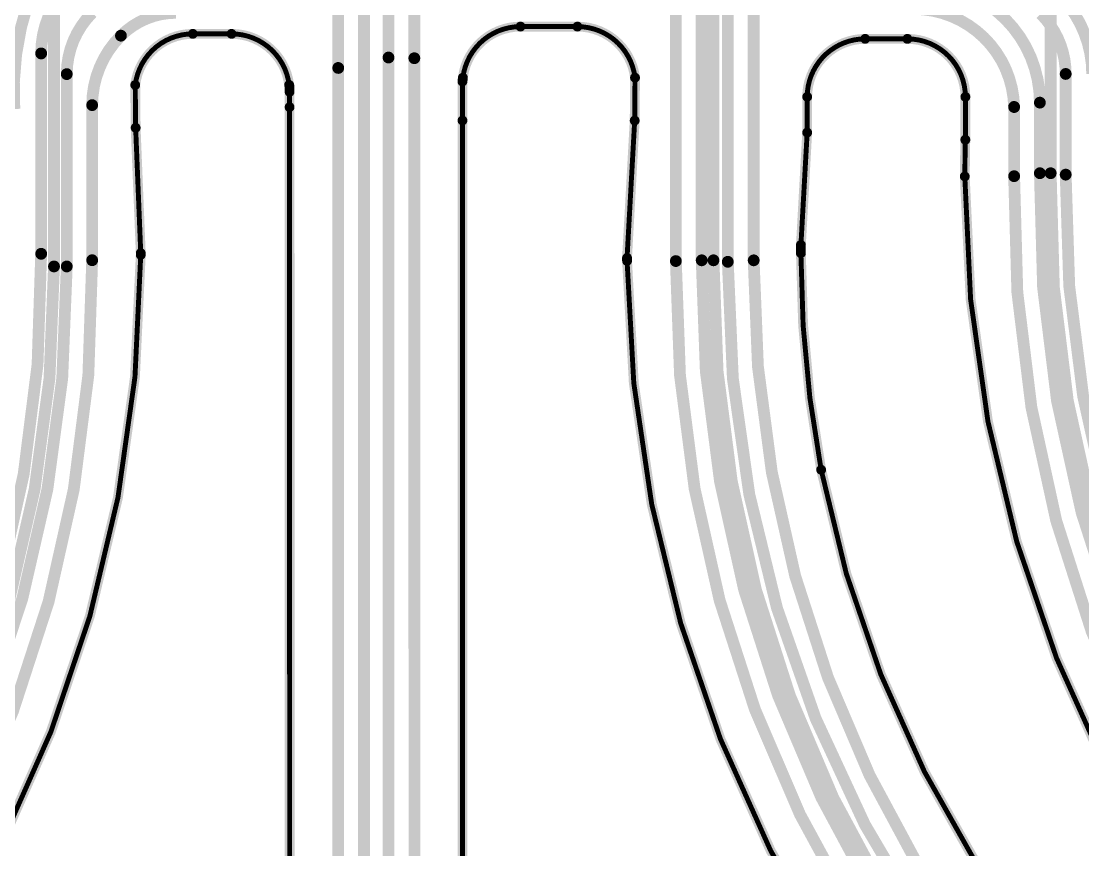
# Model space of a CAD drawing. Header units: inches. Extents: x 3 to 457, y -41 to 239.
# Drawn here: x 100.86 to 128.3, y 95.04 to 116.46 of the extents above; entities that cross this region are included whole.
import ezdxf

# ---------------------------------------------------------------- set-up
doc = ezdxf.new("R2010")
doc.units = ezdxf.units.IN
for name, color, linetype in [('Board Outline', 216, 'Continuous'), ('Bottom Layer', 5, 'Continuous'), ('Fabrication', 76, 'Continuous'), ('Top Layer', 1, 'Continuous')]:
    doc.layers.add(name, color=color, linetype=linetype)

msp = doc.modelspace()

# ---------------------------------------------------------------- linework, layer by layer
at = {"layer": 'Board Outline', "const_width": 0.127}
for points in [[(112.27431952, 115.004723, -0.3796200265151697), (113.7636155, 116.32584558)], [(115.2356979, 116.32584558, -0.3796200265151696), (116.72499388, 115.004723)], [(103.80334078, 114.81673506, -0.3796200265151697), (105.29263676, 116.13785764)], [(106.2936152, 116.13785764, -0.3796200265151696), (107.78291118, 114.81673506)], [(121.1762372, 114.5085086, -0.4142135623730951), (122.67623674, 116.00850814)], [(123.76695338, 116.00850814, -0.4142135623730951), (125.26695292, 114.5085086)], [(153.74278878, 78.9594814, -0.3675955104976865), (125.2511973, 112.45111368)], [(103.9460837, 110.42355614, -0.3103681396936255), (82.0551572, 78.62922044)], [(121.53748362, 104.8650684, -0.0466688305626756), (121.01359592, 110.4656668)], [(138.6095018, 78.41152974, -0.30781316416133), (116.5193758, 110.26715056)], [(140.211937, 82.58442969999999, -0.2584692511603573), (121.53748362, 104.8650684)]]:
    msp.add_lwpolyline(points, format="xyb", dxfattribs=at)
at = {"layer": 'Board Outline', "const_width": 0.0635}
for points in [[(113.7318655, 116.32584558, 1), (113.7953655, 116.32584558, 1)], [(113.7318655, 116.32583288, 1), (113.7953655, 116.32583288, 1)], [(115.2039479, 116.32584558, 1), (115.2674479, 116.32584558, 1)], [(115.2039479, 116.32583288, 1), (115.2674479, 116.32583288, 1)], [(105.26088676, 116.13785764, 1), (105.32438676, 116.13785764, 1)], [(105.26088676, 116.13785764, 1), (105.32438676, 116.13785764, 1)], [(106.2618652, 116.13785764, 1), (106.3253652, 116.13785764, 1)], [(106.2618652, 116.13785764, 1), (106.3253652, 116.13785764, 1)], [(122.64448674, 116.00851068, 1), (122.70798674, 116.00851068, 1)], [(122.64448674, 116.00850814, 1), (122.70798674, 116.00850814, 1)], [(123.73520338, 116.00851068, 1), (123.79870338, 116.00851068, 1)], [(123.73520338, 116.00850814, 1), (123.79870338, 116.00850814, 1)], [(112.24256952, 115.00472554, 1), (112.30606952, 115.00472554, 1)], [(112.24256952, 115.004723, 1), (112.30606952, 115.004723, 1)], [(116.69324388, 115.00472554, 1), (116.75674388, 115.00472554, 1)], [(116.69324388, 115.004723, 1), (116.75674388, 115.004723, 1)], [(103.77159078, 114.81673506, 1), (103.83509078, 114.81673506, 1)], [(103.77159078, 114.81673506, 1), (103.83509078, 114.81673506, 1)], [(107.75116118, 114.81673506, 1), (107.81466118, 114.81673506, 1)], [(107.75116118, 114.81673506, 1), (107.81466118, 114.81673506, 1)], [(107.76181902, 114.77673514, 1), (107.82531902, 114.77673514, 1)], [(107.76181902, 114.77673514, 1), (107.82531902, 114.77673514, 1)], [(112.23186596, 114.90472574, 1), (112.29536596, 114.90472574, 1)], [(112.23186596, 114.90472574, 1), (112.29536596, 114.90472574, 1)], [(107.76181902, 114.64976308, 1), (107.82531902, 114.64976308, 1)], [(107.76181902, 114.64976308, 1), (107.82531902, 114.64976308, 1)], [(107.76186474, 114.6378581, 1), (107.82536474, 114.6378581, 1)], [(107.76186474, 114.6378581, 1), (107.82536474, 114.6378581, 1)], [(121.1444872, 114.5085086, 1), (121.2079872, 114.5085086, 1)], [(121.1444872, 114.5085086, 1), (121.2079872, 114.5085086, 1)], [(125.23520292, 114.5085086, 1), (125.29870292, 114.5085086, 1)], [(125.23520292, 114.5085086, 1), (125.29870292, 114.5085086, 1)], [(107.76186474, 114.24337832, 1), (107.82536474, 114.24337832, 1)], [(107.76186474, 114.24337832, 1), (107.82536474, 114.24337832, 1)], [(112.23186596, 113.89676484, 1), (112.29536596, 113.89676484, 1)], [(112.23186596, 113.89676484, 1), (112.29536596, 113.89676484, 1)], [(112.2318939, 113.89676484, 1), (112.2953939, 113.89676484, 1)], [(112.2318939, 113.89676484, 1), (112.2953939, 113.89676484, 1)], [(116.68491776, 113.89676484, 1), (116.74841776, 113.89676484, 1)], [(116.68491776, 113.89676484, 1), (116.74841776, 113.89676484, 1)], [(103.78205812, 113.7087769, 1), (103.84555812, 113.7087769, 1)], [(103.78205812, 113.7087769, 1), (103.84555812, 113.7087769, 1)], [(121.1444872, 113.58512716, 1), (121.2079872, 113.58512716, 1)], [(121.1444872, 113.58512716, 1), (121.2079872, 113.58512716, 1)], [(125.23259942, 113.40055044, 1), (125.29609942, 113.40055044, 1)], [(125.23259942, 113.40055044, 1), (125.29609942, 113.40055044, 1)], [(125.23520292, 113.40055044, 1), (125.29870292, 113.40055044, 1)], [(125.23520292, 113.40055044, 1), (125.29870292, 113.40055044, 1)], [(125.21920092, 112.45111622, 1), (125.28270092, 112.45111622, 1)], [(125.2194473, 112.45111368, 1), (125.2829473, 112.45111368, 1)], [(120.98260538, 110.67973546, 1), (121.04610538, 110.67973546, 1)], [(120.98260538, 110.67973546, 1), (121.04610538, 110.67973546, 1)], [(103.9143337, 110.42355614, 1), (103.9778337, 110.42355614, 1)], [(103.9143337, 110.42355614, 1), (103.9778337, 110.42355614, 1)], [(103.91438196, 110.46789184, 1), (103.97788196, 110.46789184, 1)], [(103.91438196, 110.46789184, 1), (103.97788196, 110.46789184, 1)], [(116.48693238, 110.34339628, 1), (116.55043238, 110.34339628, 1)], [(116.48693238, 110.34339628, 1), (116.55043238, 110.34339628, 1)], [(120.98184592, 110.4656668, 1), (121.04534592, 110.4656668, 1)], [(120.98184592, 110.4656668, 1), (121.04534592, 110.4656668, 1)], [(116.4876258, 110.26715056, 1), (116.5511258, 110.26715056, 1)], [(116.4876258, 110.26715056, 1), (116.5511258, 110.26715056, 1)], [(121.50573362, 104.8650684, 1), (121.56923362, 104.8650684, 1)], [(121.50573362, 104.8650684, 1), (121.56923362, 104.8650684, 1)]]:
    msp.add_lwpolyline(points, format="xyb", close=True, dxfattribs=at)
at = {"layer": 'Board Outline', "const_width": 0.127}
for points in [[(113.7636155, 116.32583288), (115.2356979, 116.32583288)], [(105.29263676, 116.13785764), (106.2936152, 116.13785764)], [(122.67623674, 116.00851068), (123.76695338, 116.00851068)], [(112.26361596, 114.90472574), (112.27431952, 115.00472554)], [(116.71666776, 113.89676484), (116.72499388, 115.00472554)], [(103.80334078, 114.81673506), (103.81380812, 113.7087769)], [(107.78291118, 114.81673506), (107.79356902, 114.77673514)], [(107.79356902, 114.64976308), (107.79356902, 114.77673514)], [(112.26361596, 113.89676484), (112.26361596, 114.90472574)], [(107.79356902, 114.64976308), (107.79361474, 114.6378581)], [(107.79361474, 114.24337832), (107.79361474, 114.6378581)], [(121.1762372, 113.58512716), (121.1762372, 114.5085086)], [(125.26695292, 113.40055044), (125.26695292, 114.5085086)], [(107.79361474, 114.24337832), (107.80035844, 32.46092314)], [(112.26361596, 113.89676484), (112.2636439, 113.89676484)], [(112.2636439, 113.89676484), (112.27106324, 32.46059802)], [(116.51868238, 110.34339628), (116.71666776, 113.89676484)], [(103.81380812, 113.7087769), (103.94613196, 110.46789184)], [(121.01435538, 110.67973546), (121.1762372, 113.58512716)], [(125.25095092, 112.45111622), (125.26434942, 113.40055044)], [(125.26434942, 113.40055044), (125.26695292, 113.40055044)], [(121.01359592, 110.4656668), (121.01435538, 110.67973546)], [(103.9460837, 110.42355614), (103.94613196, 110.46789184)], [(116.51868238, 110.34339628), (116.5193758, 110.26715056)]]:
    msp.add_lwpolyline(points, dxfattribs=at)
at = {"layer": 'Bottom Layer', "const_width": 0.3048}
for points in [[(100.67727388, 114.19199412, -0.4327013893780627), (108.03068818, 122.0216)], [(101.37108504, 115.63232144, -0.2982507380388292), (102.87047498, 117.92236004)], [(124.13237302, 117.42000392, -0.4142135623730951), (127.19276822, 114.35960872)], [(127.77314552, 117.06120352, -0.1898453924954592), (128.5452598, 115.10095852)], [(123.9308799, 116.78280936, -0.4068251120642623), (126.52662528, 114.249327)], [(102.03294808, 115.09683102, -0.198912367379658), (102.68971588, 116.68240824)], [(103.4336641, 116.09124864, -0.198912367379658), (104.86084946, 116.68240824)], [(127.21564092, 116.65615226, -0.198912367379658), (127.85982048, 115.10096106)], [(102.68971588, 114.29519686, -0.198912367379658), (103.4336641, 116.09124864)], [(152.72797242, 80.42080435999999, -0.3677962490165181), (126.52662528, 112.45767704)], [(153.08691506, 81.11147353999999, -0.3699431621700549), (127.19276822, 112.53479144)], [(153.09527674, 81.83441596, -0.3671572005448522), (127.85982048, 112.49767442)], [(101.37108758, 110.45136406, -0.3121810015699344), (81.86836814, 81.40470384)], [(102.68971588, 110.28444796, -0.3143251668603632), (82.29888035999998, 80.18937987999999)], [(137.9031913, 80.17765016, -0.3090782491753339), (117.78095316, 110.26321864)], [(137.8332397, 80.92524073999999, -0.305068291575155), (118.44907984, 110.2825709)], [(137.93330808, 81.60128206, -0.301999857724485), (119.12383846, 110.2444328)], [(138.40179076, 82.12205063999998, -0.3034145428593823), (119.79288462, 110.28192066)], [(102.03294808, 110.12359738, -0.3104125289906787), (82.16098122, 80.82704942)]]:
    msp.add_lwpolyline(points, format="xyb", dxfattribs=at)
for points in [[(110.35157508, 115.52592592), (110.35157508, 120.36944684)], [(117.78095316, 110.26321864), (117.78095316, 120.36944684)], [(119.12383846, 110.2444328), (119.12383846, 120.36944684)], [(109.05157514, 115.25624904), (109.05157514, 120.30220034)], [(119.79288462, 110.28192066), (119.79288462, 119.30092218)], [(109.71919636, 29.95254106), (109.71919636, 118.05004584)], [(118.44907984, 110.2825709), (118.44907984, 118.05004584)], [(111.01919376, 115.50830086), (111.01919376, 117.00439642)], [(101.37108504, 115.63232144), (101.37108758, 115.63056122)], [(101.37108758, 110.45136406), (101.37108758, 115.63056122)], [(110.35156238, 34.0868254), (110.35157508, 115.52592592)], [(111.01919376, 115.50830086), (111.02767736, 34.0868254)], [(109.05156244, 34.0868254), (109.05157514, 115.25624904)], [(102.03294808, 110.12359738), (102.03294808, 115.09683102)], [(127.85982048, 112.49767442), (127.85982048, 115.10096106)], [(127.19276822, 112.53479144), (127.19276822, 114.35960872)], [(102.68971588, 110.28444796), (102.68971588, 114.29519686)], [(126.52662274, 114.249327), (126.52662528, 114.24542048)], [(126.52662528, 112.45767704), (126.52662528, 114.24542048)]]:
    msp.add_lwpolyline(points, dxfattribs=at)
at = {"layer": 'Bottom Layer', "const_width": 0.1524}
for points in [[(103.3574641, 116.09124864, 1), (103.5098641, 116.09124864, 1)], [(103.3574641, 116.09124864, 1), (103.5098641, 116.09124864, 1)], [(101.29488504, 115.63232144, 1), (101.44728504, 115.63232144, 1)], [(101.29488504, 115.63232144, 1), (101.44728504, 115.63232144, 1)], [(101.29488758, 115.63056122, 1), (101.44728758, 115.63056122, 1)], [(101.29488758, 115.63056122, 1), (101.44728758, 115.63056122, 1)], [(110.27537508, 115.52592592, 1), (110.42777508, 115.52592592, 1)], [(110.27537508, 115.52592592, 1), (110.42777508, 115.52592592, 1)], [(110.94299376, 115.50830086, 1), (111.09539376, 115.50830086, 1)], [(110.94299376, 115.50830086, 1), (111.09539376, 115.50830086, 1)], [(108.97537514, 115.25624904, 1), (109.12777514, 115.25624904, 1)], [(108.97537514, 115.25624904, 1), (109.12777514, 115.25624904, 1)], [(101.95674808, 115.09683102, 1), (102.10914808, 115.09683102, 1)], [(101.95674808, 115.09683102, 1), (102.10914808, 115.09683102, 1)], [(127.78362048, 115.10096106, 1), (127.93602048, 115.10096106, 1)], [(127.78362048, 115.10096106, 1), (127.93602048, 115.10096106, 1)], [(127.11656822, 114.35960872, 1), (127.26896822, 114.35960872, 1)], [(127.11656822, 114.35960872, 1), (127.26896822, 114.35960872, 1)], [(102.61351588, 114.29519686, 1), (102.76591588, 114.29519686, 1)], [(102.61351588, 114.29519686, 1), (102.76591588, 114.29519686, 1)], [(126.45042274, 114.249327, 1), (126.60282274, 114.249327, 1)], [(126.45042528, 114.249327, 1), (126.60282528, 114.249327, 1)], [(126.45042528, 114.24542048, 1), (126.60282528, 114.24542048, 1)], [(126.45042528, 114.24542048, 1), (126.60282528, 114.24542048, 1)], [(126.45042528, 112.45767704, 1), (126.60282528, 112.45767704, 1)], [(126.45042528, 112.45767704, 1), (126.60282528, 112.45767704, 1)], [(127.11656822, 112.53479144, 1), (127.26896822, 112.53479144, 1)], [(127.11656822, 112.53479144, 1), (127.26896822, 112.53479144, 1)], [(127.78362048, 112.49767442, 1), (127.93602048, 112.49767442, 1)], [(127.78362048, 112.49767442, 1), (127.93602048, 112.49767442, 1)], [(101.29488758, 110.45136406, 1), (101.44728758, 110.45136406, 1)], [(101.29488758, 110.45136406, 1), (101.44728758, 110.45136406, 1)], [(102.61351588, 110.28444796, 1), (102.76591588, 110.28444796, 1)], [(102.61351588, 110.28444796, 1), (102.76591588, 110.28444796, 1)], [(117.70475316, 110.26321864, 1), (117.85715316, 110.26321864, 1)], [(117.70475316, 110.26321864, 1), (117.85715316, 110.26321864, 1)], [(118.37287984, 110.2825709, 1), (118.52527984, 110.2825709, 1)], [(118.37287984, 110.2825709, 1), (118.52527984, 110.2825709, 1)], [(119.04763846, 110.2444328, 1), (119.20003846, 110.2444328, 1)], [(119.04763846, 110.2444328, 1), (119.20003846, 110.2444328, 1)], [(119.71668462, 110.28192066, 1), (119.86908462, 110.28192066, 1)], [(119.71668462, 110.28192066, 1), (119.86908462, 110.28192066, 1)], [(101.95674808, 110.12359738, 1), (102.10914808, 110.12359738, 1)], [(101.95674808, 110.12359738, 1), (102.10914808, 110.12359738, 1)]]:
    msp.add_lwpolyline(points, format="xyb", close=True, dxfattribs=at)
at = {"layer": 'Fabrication', "const_width": 0.254}
for points in [[(112.27431952, 115.004723, -0.3796200265151697), (113.7636155, 116.32584558)], [(115.2356979, 116.32584558, -0.3796200265151696), (116.72499388, 115.004723)], [(103.80334078, 114.81673506, -0.3796200265151697), (105.29263676, 116.13785764)], [(106.2936152, 116.13785764, -0.3796200265151696), (107.78291118, 114.81673506)], [(121.1762372, 114.5085086, -0.4142135623730951), (122.67623674, 116.00850814)], [(123.76695338, 116.00850814, -0.4142135623730951), (125.26695292, 114.5085086)], [(153.74278878, 78.9594814, -0.3675955104976865), (125.2511973, 112.45111368)], [(103.9460837, 110.42355614, -0.3103681396936255), (82.0551572, 78.62922044)], [(138.6095018, 78.41152974, -0.30781316416133), (116.5193758, 110.26715056)], [(121.53748362, 104.8650684, -0.0466688305626756), (121.01359592, 110.4656668)], [(140.211937, 82.58442969999999, -0.2584692511603573), (121.53748362, 104.8650684)]]:
    msp.add_lwpolyline(points, format="xyb", dxfattribs=at)
at = {"layer": 'Fabrication', "const_width": 0.127}
for points in [[(113.7001155, 116.32584558, 1), (113.8271155, 116.32584558, 1)], [(113.7001155, 116.32583288, 1), (113.8271155, 116.32583288, 1)], [(115.1721979, 116.32584558, 1), (115.2991979, 116.32584558, 1)], [(115.1721979, 116.32583288, 1), (115.2991979, 116.32583288, 1)], [(105.22913676, 116.13785764, 1), (105.35613676, 116.13785764, 1)], [(105.22913676, 116.13785764, 1), (105.35613676, 116.13785764, 1)], [(106.2301152, 116.13785764, 1), (106.3571152, 116.13785764, 1)], [(106.2301152, 116.13785764, 1), (106.3571152, 116.13785764, 1)], [(122.61273674, 116.00851068, 1), (122.73973674, 116.00851068, 1)], [(122.61273674, 116.00850814, 1), (122.73973674, 116.00850814, 1)], [(123.70345338, 116.00851068, 1), (123.83045338, 116.00851068, 1)], [(123.70345338, 116.00850814, 1), (123.83045338, 116.00850814, 1)], [(112.20011596, 114.90472574, 1), (112.32711596, 114.90472574, 1)], [(112.20011596, 114.90472574, 1), (112.32711596, 114.90472574, 1)], [(112.21081952, 115.00472554, 1), (112.33781952, 115.00472554, 1)], [(112.21081952, 115.004723, 1), (112.33781952, 115.004723, 1)], [(116.66149388, 115.00472554, 1), (116.78849388, 115.00472554, 1)], [(116.66149388, 115.004723, 1), (116.78849388, 115.004723, 1)], [(103.73984078, 114.81673506, 1), (103.86684078, 114.81673506, 1)], [(103.73984078, 114.81673506, 1), (103.86684078, 114.81673506, 1)], [(107.71941118, 114.81673506, 1), (107.84641118, 114.81673506, 1)], [(107.71941118, 114.81673506, 1), (107.84641118, 114.81673506, 1)], [(107.73006902, 114.77673514, 1), (107.85706902, 114.77673514, 1)], [(107.73006902, 114.77673514, 1), (107.85706902, 114.77673514, 1)], [(107.73006902, 114.64976308, 1), (107.85706902, 114.64976308, 1)], [(107.73006902, 114.64976308, 1), (107.85706902, 114.64976308, 1)], [(107.73011474, 114.6378581, 1), (107.85711474, 114.6378581, 1)], [(107.73011474, 114.6378581, 1), (107.85711474, 114.6378581, 1)], [(121.1127372, 114.5085086, 1), (121.2397372, 114.5085086, 1)], [(121.1127372, 114.5085086, 1), (121.2397372, 114.5085086, 1)], [(125.20345292, 114.5085086, 1), (125.33045292, 114.5085086, 1)], [(125.20345292, 114.5085086, 1), (125.33045292, 114.5085086, 1)], [(107.73011474, 114.24337832, 1), (107.85711474, 114.24337832, 1)], [(107.73011474, 114.24337832, 1), (107.85711474, 114.24337832, 1)], [(112.20011596, 113.89676484, 1), (112.32711596, 113.89676484, 1)], [(112.20011596, 113.89676484, 1), (112.32711596, 113.89676484, 1)], [(112.2001439, 113.89676484, 1), (112.3271439, 113.89676484, 1)], [(112.2001439, 113.89676484, 1), (112.3271439, 113.89676484, 1)], [(116.65316776, 113.89676484, 1), (116.78016776, 113.89676484, 1)], [(116.65316776, 113.89676484, 1), (116.78016776, 113.89676484, 1)], [(103.75030812, 113.7087769, 1), (103.87730812, 113.7087769, 1)], [(103.75030812, 113.7087769, 1), (103.87730812, 113.7087769, 1)], [(121.1127372, 113.58512716, 1), (121.2397372, 113.58512716, 1)], [(121.1127372, 113.58512716, 1), (121.2397372, 113.58512716, 1)], [(125.20084942, 113.40055044, 1), (125.32784942, 113.40055044, 1)], [(125.20084942, 113.40055044, 1), (125.32784942, 113.40055044, 1)], [(125.20345292, 113.40055044, 1), (125.33045292, 113.40055044, 1)], [(125.20345292, 113.40055044, 1), (125.33045292, 113.40055044, 1)], [(125.18745092, 112.45111622, 1), (125.31445092, 112.45111622, 1)], [(125.1876973, 112.45111368, 1), (125.3146973, 112.45111368, 1)], [(120.95085538, 110.67973546, 1), (121.07785538, 110.67973546, 1)], [(120.95085538, 110.67973546, 1), (121.07785538, 110.67973546, 1)], [(103.8825837, 110.42355614, 1), (104.0095837, 110.42355614, 1)], [(103.8825837, 110.42355614, 1), (104.0095837, 110.42355614, 1)], [(103.88263196, 110.46789184, 1), (104.00963196, 110.46789184, 1)], [(103.88263196, 110.46789184, 1), (104.00963196, 110.46789184, 1)], [(116.45518238, 110.34339628, 1), (116.58218238, 110.34339628, 1)], [(116.45518238, 110.34339628, 1), (116.58218238, 110.34339628, 1)], [(116.4558758, 110.26715056, 1), (116.5828758, 110.26715056, 1)], [(116.4558758, 110.26715056, 1), (116.5828758, 110.26715056, 1)], [(120.95009592, 110.4656668, 1), (121.07709592, 110.4656668, 1)], [(120.95009592, 110.4656668, 1), (121.07709592, 110.4656668, 1)], [(121.47398362, 104.8650684, 1), (121.60098362, 104.8650684, 1)], [(121.47398362, 104.8650684, 1), (121.60098362, 104.8650684, 1)]]:
    msp.add_lwpolyline(points, format="xyb", close=True, dxfattribs=at)
at = {"layer": 'Fabrication', "const_width": 0.254}
for points in [[(113.7636155, 116.32583288), (115.2356979, 116.32583288)], [(105.29263676, 116.13785764), (106.2936152, 116.13785764)], [(122.67623674, 116.00851068), (123.76695338, 116.00851068)], [(112.26361596, 114.90472574), (112.27431952, 115.00472554)], [(112.26361596, 113.89676484), (112.26361596, 114.90472574)], [(116.71666776, 113.89676484), (116.72499388, 115.00472554)], [(103.80334078, 114.81673506), (103.81380812, 113.7087769)], [(107.78291118, 114.81673506), (107.79356902, 114.77673514)], [(107.79356902, 114.64976308), (107.79356902, 114.77673514)], [(107.79356902, 114.64976308), (107.79361474, 114.6378581)], [(107.79361474, 114.24337832), (107.79361474, 114.6378581)], [(121.1762372, 113.58512716), (121.1762372, 114.5085086)], [(125.26695292, 113.40055044), (125.26695292, 114.5085086)], [(107.79361474, 114.24337832), (107.80035844, 32.46092314)], [(112.26361596, 113.89676484), (112.2636439, 113.89676484)], [(112.2636439, 113.89676484), (112.27106324, 32.46059802)], [(116.51868238, 110.34339628), (116.71666776, 113.89676484)], [(103.81380812, 113.7087769), (103.94613196, 110.46789184)], [(121.01435538, 110.67973546), (121.1762372, 113.58512716)], [(125.25095092, 112.45111622), (125.26434942, 113.40055044)], [(125.26434942, 113.40055044), (125.26695292, 113.40055044)], [(121.01359592, 110.4656668), (121.01435538, 110.67973546)], [(103.9460837, 110.42355614), (103.94613196, 110.46789184)], [(116.51868238, 110.34339628), (116.5193758, 110.26715056)]]:
    msp.add_lwpolyline(points, dxfattribs=at)
at = {"layer": 'Top Layer', "const_width": 0.3048}
for points in [[(101.70274808, 110.12359738), (101.70274808, 116.62873042)], [(109.71919636, 31.52354884), (109.71919636, 116.62873042)], [(118.75387984, 110.2825709), (118.75387984, 116.62873042)], [(127.47216822, 112.53479144), (127.47216822, 116.64365546)]]:
    msp.add_lwpolyline(points, dxfattribs=at)
for points in [[(153.36631506, 81.11147353999999, -0.3699431621700549), (127.47216822, 112.53479144)], [(138.1380397, 80.92524073999999, -0.305068291575155), (118.75387984, 110.2825709)], [(101.70274808, 110.12359738, -0.3104125289906787), (81.83078122, 80.82704942)]]:
    msp.add_lwpolyline(points, format="xyb", dxfattribs=at)
at = {"layer": 'Top Layer', "const_width": 0.1524}
for points in [[(127.39596822, 112.53479144, 1), (127.54836822, 112.53479144, 1)], [(127.39596822, 112.53479144, 1), (127.54836822, 112.53479144, 1)], [(118.67767984, 110.2825709, 1), (118.83007984, 110.2825709, 1)], [(118.67767984, 110.2825709, 1), (118.83007984, 110.2825709, 1)], [(101.62654808, 110.12359738, 1), (101.77894808, 110.12359738, 1)], [(101.62654808, 110.12359738, 1), (101.77894808, 110.12359738, 1)]]:
    msp.add_lwpolyline(points, format="xyb", close=True, dxfattribs=at)

doc.saveas('drawing.dxf')
